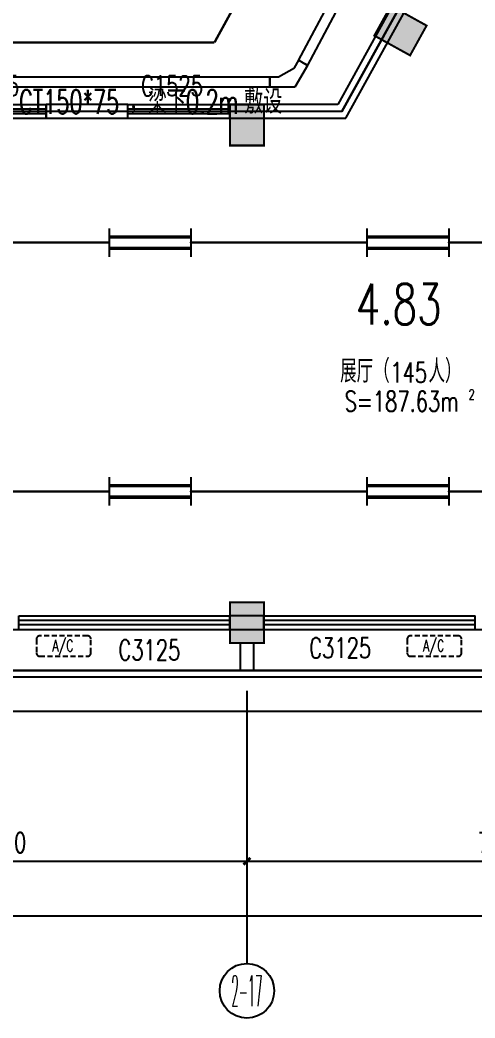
# Model space of a CAD drawing. Extents: x -9422388 to 15610651, y -1992469 to 953794.
# Drawn here: x -2922127 to -2915444, y -215778 to -201137 of the extents above; entities that cross this region are included whole.
import ezdxf
from ezdxf.enums import TextEntityAlignment as Align

# ---------------------------------------------------------------- set-up
doc = ezdxf.new("R2010")
doc.units = 0
doc.header["$LTSCALE"] = 1000
doc.linetypes.add('( Hidden )', pattern=[0.375, 0.25, -0.125])
for name, color, linetype in [('A-FLOR-HVAC', 4, 'Continuous'), ('AXIS_TEXT', 7, 'Continuous'), ('C-KZ', 2, 'Continuous'), ('C-Z-HATCH', 253, 'Continuous'), ('CABLETRAY', 4, 'Continuous'), ('EQUIP-照明', 3, 'Continuous'), ('TEL_TEXT', 7, 'Continuous'), ('WINDOW_TEXT', 7, 'Continuous'), ('WIRE-照明', 1, 'Continuous')]:
    doc.layers.add(name, color=color, linetype=linetype)
doc.styles.add('_TCH_AXIS', font='COMPLEX', dxfattribs={"bigfont": 'GBCBIG'})
doc.styles.add('_TCH_DIM', font='SIMPLEX', dxfattribs={"bigfont": 'GBCBIG'})
doc.styles.add('_TCH_DIM_T3', font='SIMPLEX', dxfattribs={"width": 0.705882, "bigfont": 'GBCBIG'})
doc.styles.add('_TCH_WINDOW', font='SIMPLEX', dxfattribs={"height": 3.5, "bigfont": 'GBCBIG'})
doc.styles.add('_TEL_DIM', font='SIMPLEX', dxfattribs={"width": 0.8, "height": 3.5, "bigfont": 'HZTXT'})
doc.styles.add('COMPLEX', font='COMPLEX')
doc.styles.get("Standard").update_dxf_attribs({"font": 'gbenor.shx', "bigfont": 'gbcbig.shx'})
doc.dimstyles.new('_TCH_ARCH&&100', dxfattribs={"dimtxt": 297.5, "dimasz": 100, "dimexe": 250, "dimexo": 300, "dimgap": 126.25, "dimtad": 1, "dimdec": 0, "dimzin": 0, "dimdsep": 46, "dimtxsty": '_TCH_DIM_T3', "dimblk": 'ARCHTICK', "dimcen": 0.09, "dimclrt": 7, "dimazin": 2, "dimtfac": 1, "dimtdec": 0, "dimtix": 1, "dimtmove": 2, "dimatfit": 3, "dimfxl": 0, "dimtolj": 1, "dimtzin": 0, "dimarcsym": 0})

# ---------------------------------------------------------------- blocks, each defined once
blk = doc.blocks.new('KTWJ1')
at = {"layer": 'A-FLOR-HVAC', "color": 0, "linetype": '( Hidden )', "ltscale": 0.3}
blk.add_lwpolyline([(152982, -14209, 0.414214), (153032, -14259), (153732, -14259, 0.414214), (153782, -14209), (153782, -14009, 0.414214), (153732, -13959), (153032, -13959, 0.414214), (152982, -14009)], format="xyb", close=True, dxfattribs=at)
at = {"layer": 'A-FLOR-HVAC', "color": 0, "style": '_TCH_WINDOW', "width": 0.705882}
blk.add_text('A/C', height=170, dxfattribs=at).set_placement((153214, -14188))
blk = doc.blocks.new('宿舍楼柱网1')
at = {"layer": 'C-Z-HATCH'}
h = blk.add_hatch(color=0, dxfattribs=at)
h.dxf.hatch_style = 1
h.paths.add_polyline_path([(648829, 146138), (649071, 146576), (649596, 146285), (649354, 145848)])
h = blk.add_hatch(color=0, dxfattribs=at)
h.dxf.hatch_style = 1
h.paths.add_polyline_path([(646708, 145126), (647208, 145126), (647208, 144526), (646708, 144526)])
h = blk.add_hatch(color=0, dxfattribs=at)
h.dxf.hatch_style = 1
h.paths.add_polyline_path([(646708, 137826), (647208, 137826), (647208, 137226), (646708, 137226)])
at = {"layer": 'C-KZ', "color": 0, "const_width": 30}
blk.add_lwpolyline([(648829, 146138), (649071, 146576), (649596, 146285), (649354, 145848), (648829, 146138)], dxfattribs=at)
for points in [[(646708, 145126), (647208, 145126), (647208, 144526), (646708, 144526)], [(646708, 137826), (647208, 137826), (647208, 137226), (646708, 137226)]]:
    blk.add_lwpolyline(points, close=True, dxfattribs=at)
blk = doc.blocks.new('_ArchTick')
at = {"color": 0, "linetype": 'ByBlock', "const_width": 0.4}
blk.add_lwpolyline([(-0.5, -0.5), (0.5, 0.5)], dxfattribs=at)
blk = doc.blocks.new('*D2781')
at = {"color": 0, "lineweight": -2, "transparency": 16777216}
for p, q in [((1362230, -199693), (1362230, -202943)), ((1436250, -199693), (1436250, -202943)), ((1362230, -202693), (1436250, -202693))]:
    blk.add_line(p, q, dxfattribs=at)
at = {"layer": 'Defpoints', "color": 0, "transparency": 16777216}
for p in [(1362230, -199393), (1436250, -199393), (1436250, -202693)]:
    blk.add_point(p, dxfattribs=at)
at = {"color": 0, "lineweight": -2, "transparency": 16777216, "xscale": 100, "yscale": 100, "zscale": 100, "rotation": 180}
blk.add_blockref('_ArchTick', (1362230, -202693), dxfattribs=at)
at = {"color": 0, "lineweight": -2, "transparency": 16777216, "xscale": 100, "yscale": 100, "zscale": 100}
blk.add_blockref('_ArchTick', (1436250, -202693), dxfattribs=at)
at = {"color": 7, "transparency": 16777216, "insert": (1399240, -202418), "char_height": 297.5, "attachment_point": 5, "style": '_TCH_DIM_T3'}
blk.add_mtext('\\A1;74020', dxfattribs=at)
blk = doc.blocks.new('*D2794')
at = {"color": 0, "lineweight": -2, "transparency": 16777216}
for p, q in [((1420950, -199693), (1420950, -202143)), ((1428150, -199693), (1428150, -202143)), ((1420950, -201893), (1428150, -201893))]:
    blk.add_line(p, q, dxfattribs=at)
at = {"layer": 'Defpoints', "color": 0, "transparency": 16777216}
for p in [(1420950, -199393), (1428150, -199393), (1428150, -201893)]:
    blk.add_point(p, dxfattribs=at)
at = {"color": 0, "lineweight": -2, "transparency": 16777216, "xscale": 100, "yscale": 100, "zscale": 100, "rotation": 180}
blk.add_blockref('_ArchTick', (1420950, -201893), dxfattribs=at)
at = {"color": 0, "lineweight": -2, "transparency": 16777216, "xscale": 100, "yscale": 100, "zscale": 100}
blk.add_blockref('_ArchTick', (1428150, -201893), dxfattribs=at)
at = {"color": 7, "transparency": 16777216, "insert": (1424550, -201618), "char_height": 297.5, "attachment_point": 5, "style": '_TCH_DIM_T3'}
blk.add_mtext('\\A1;7200', dxfattribs=at)
blk = doc.blocks.new('*D2795')
at = {"color": 0, "lineweight": -2, "transparency": 16777216}
for p, q in [((1428150, -199693), (1428150, -202143)), ((1435650, -199693), (1435650, -202143)), ((1428150, -201893), (1435650, -201893))]:
    blk.add_line(p, q, dxfattribs=at)
at = {"layer": 'Defpoints', "color": 0, "transparency": 16777216}
for p in [(1428150, -199393), (1435650, -199393), (1435650, -201893)]:
    blk.add_point(p, dxfattribs=at)
at = {"color": 0, "lineweight": -2, "transparency": 16777216, "xscale": 100, "yscale": 100, "zscale": 100, "rotation": 180}
blk.add_blockref('_ArchTick', (1428150, -201893), dxfattribs=at)
at = {"color": 0, "lineweight": -2, "transparency": 16777216, "xscale": 100, "yscale": 100, "zscale": 100}
blk.add_blockref('_ArchTick', (1435650, -201893), dxfattribs=at)
at = {"color": 7, "transparency": 16777216, "insert": (1431900, -201618), "char_height": 297.5, "attachment_point": 5, "style": '_TCH_DIM_T3'}
blk.add_mtext('\\A1;7500', dxfattribs=at)
blk = doc.blocks.new('$TCHSYS$WIN2D')
at = {"color": 0}
for p, q in [((-0.5, 0.5), (0.5, 0.5)), ((-0.5, 0.5), (-0.5, -0.5)), ((0.5, 0.5), (0.5, -0.5)), ((0.5, 0.1667), (-0.5, 0.1667)), ((0.5, -0.1667), (-0.5, -0.1667)), ((-0.5, -0.5), (0.5, -0.5))]:
    blk.add_line(p, q, dxfattribs=at)
blk = doc.blocks.new('_AXISO')
at = {"color": 0}
blk.add_circle((0, 0), 0.5, dxfattribs=at)
at = {"layer": 'AXIS_TEXT', "color": 0, "style": 'COMPLEX', "width": 1.041667}
blk.add_attdef('A', text='', height=0.56, dxfattribs=at).set_placement((-0.25, -0.28), (0.25, -0.28), align=Align.FIT)
blk = doc.blocks.new('$equip$00001160')
for p, q in [((-1.2, 0.417), (-1.2, -0.417)), ((1.2, 0.417), (1.2, -0.417)), ((-1.2, 0.167), (1.2, 0.167)), ((-1.2, -0.167), (1.2, -0.167))]:
    blk.add_line(p, q)
at = {"const_width": 0.1}
for points in [[(-1.2, 0.167), (1.2, 0.167)], [(-1.2, -0.167), (1.2, -0.167)]]:
    blk.add_lwpolyline(points, dxfattribs=at)
at = {"layer": 'EQUIP-照明'}
for p in [(-1.2, 0), (0, 0.167), (1.2, 0), (0, -0.167)]:
    blk.add_point(p, dxfattribs=at)
at = {"layer": 'EQUIP-照明', "flags": 9}
blk.add_attdef('A', (0, 0), '', height=0.00002, dxfattribs=at)
blk = doc.blocks.new('76867')
at = {"color": 8}
for p, q in [((1430329, -189265.2), (1429483.7, -190792.6)), ((1429601.6, -190992.6), (1430504, -189362.1)), ((1426399.8, -190792.6), (1425199.8, -190792.6)), ((1425199.8, -190792.6), (1425199.8, -190992.6)), ((1426399.8, -190992.6), (1426399.8, -190792.6)), ((1429483.7, -190792.6), (1427899.8, -190792.6)), ((1427899.8, -190792.6), (1427899.8, -190992.6)), ((1425199.8, -190992.6), (1426399.8, -190992.6)), ((1427899.8, -190992.6), (1429601.6, -190992.6)), ((1428399.8, -198292.6), (1427899.8, -198292.6)), ((1427899.8, -198292.6), (1427899.8, -198492.6)), ((1428399.8, -198492.6), (1428399.8, -198292.6)), ((1427899.8, -198492.6), (1428399.8, -198492.6)), ((1428149.8, -199392.6), (1428149.8, -203392.6))]:
    blk.add_line(p, q, dxfattribs=at)
for points in [[(1362129.8, -198492.6), (1362129.8, -199692.6), (1437016.2, -199692.6), (1442376.7, -190006.3), (1428055.4, -167156.9), (1427208.2, -167688.1, -0.4142136), (1427897.4, -167846.3), (1441326.9, -189272.8, -0.2728148), (1441368.4, -190795.7), (1437149.6, -198418.9, -0.2728148), (1435837.2, -199192.6), (1362829.8, -199192.6, -0.4142136), (1362129.8, -198492.6)], [(1426392.5, -168199.4), (1427208.2, -167688.1, -0.4142136), (1427897.4, -167846.3), (1441326.9, -189272.8, -0.2728148), (1441368.4, -190795.7), (1437149.6, -198418.9, -0.2728148), (1435837.2, -199192.6), (1412849.8, -199192.6)], [(1426445.6, -168284.1), (1427261.3, -167772.9, -0.4142136), (1427812.6, -167899.4), (1441242.2, -189325.9, -0.2728148), (1441280.9, -190747.3), (1437062.1, -198370.5, -0.2728148), (1435837.2, -199092.6), (1412849.8, -199092.6)], [(1412849.8, -199092.6), (1435837.2, -199092.6, 0.2728148), (1437062.1, -198370.5), (1441280.9, -190747.3, 0.2728148), (1441242.2, -189325.9), (1427812.6, -167899.4, 0.4142136), (1427261.3, -167772.9), (1426341, -168349.7)]]:
    blk.add_lwpolyline(points, format="xyb", dxfattribs=at)
for points in [[(1369329.8, -198492.6), (1436308.8, -198492.6), (1440984.3, -190044.2), (1427038.8, -167794.6), (1420599.1, -171830.5), (1430951.3, -188347.3), (1429542.7, -190892.6), (1376629.8, -190892.6), (1376629.8, -188792.6), (1369329.8, -188792.6)], [(1428049.8, -199092.6), (1428249.8, -199092.6), (1428249.8, -198692.6), (1428049.8, -198692.6)]]:
    blk.add_lwpolyline(points, close=True, dxfattribs=at)
blk.add_lwpolyline([(1376629.8, -188792.6), (1426222.2, -188792.5, 0.5895079), (1427408.5, -186649), (1418819.7, -172945.8), (1420599.1, -171830.5), (1430951.3, -188347.3), (1429542.7, -190892.6), (1376629.8, -190892.6)], format="xyb", close=True, dxfattribs=at)
for points in [[(1429542.7, -190892.6), (1430951.3, -188347.3)], [(1430142.1, -189561.7), (1430142.2, -189561.9)], [(1430142.1, -189561.7), (1430142.2, -189561.9)]]:
    blk.add_lwpolyline(points, dxfattribs=at)
for name, p in [('宿舍楼柱网1', (781191.9, -335918.9)), ('KTWJ1', (1272076.8, -184626.5)), ('KTWJ1', (1277520.6, -184626.5))]:
    blk.add_blockref(name, p, dxfattribs=at)
ref = blk.add_blockref('$TCHSYS$WIN2D', (1424449.8, -190892.6), dxfattribs=dict(at, xscale=1500, yscale=-200, zscale=200, rotation=359.9999999999924))
ref.add_attrib('A', 'C1525', (1423894.8, -190666.3), dxfattribs={"layer": 'WINDOW_TEXT', "color": 8, "height": 297.5, "style": '_TCH_WINDOW', "width": 0.705882})
ref = blk.add_blockref('$TCHSYS$WIN2D', (1427149.8, -190892.6), dxfattribs=dict(at, xscale=1500, yscale=-200, zscale=200, rotation=359.9999999999924))
ref.add_attrib('A', 'C1525', (1426594.8, -190666.3), dxfattribs={"layer": 'WINDOW_TEXT', "color": 8, "height": 297.5, "style": '_TCH_WINDOW', "width": 0.705882})
ref = blk.add_blockref('$TCHSYS$WIN2D', (1426349.8, -198392.6), dxfattribs=dict(at, xscale=3100, yscale=-200, zscale=200, rotation=359.9999999999917))
ref.add_attrib('A', 'C3125', (1426263.3, -198942.5), dxfattribs={"layer": 'WINDOW_TEXT', "color": 8, "height": 297.5, "style": '_TCH_WINDOW', "width": 0.705882})
ref = blk.add_blockref('$TCHSYS$WIN2D', (1429949.8, -198392.6), dxfattribs=dict(at, xscale=3100, yscale=-200, zscale=200, rotation=359.9999999999917))
ref.add_attrib('A', 'C3125', (1429065, -198910.9), dxfattribs={"layer": 'WINDOW_TEXT', "color": 8, "height": 297.5, "style": '_TCH_WINDOW', "width": 0.705882})
ref = blk.add_blockref('_AXISO', (1428149.8, -203792.6), dxfattribs=dict(at, xscale=800, yscale=800, zscale=800))
ref.add_attrib('A', '2-17', dxfattribs={"layer": 'AXIS_TEXT', "color": 8, "height": 452.55, "style": '_TCH_AXIS', "width": 0.28}).set_placement((1427923.5, -204018.8), (1428376.1, -204018.8), align=Align.FIT)
at = {"color": 8, "style": '_TCH_DIM', "width": 0.705882}
for s, height, p in [('4.83', 595, (1429748.2, -194016.4)), ('145', 297.5, (1430255.4, -194871.5)), ('S=187.63m', 297.5, (1429584.3, -195294.7)), ('2', 148.8, (1431404.3, -195119.7))]:
    blk.add_text(s, height=height, dxfattribs=at).set_placement(p)
at = {"color": 8, "style": '_TCH_DIM'}
for s, p in [('展厅（', (1429518.1, -194871.5)), ('人）', (1430815.4, -194871.5))]:
    blk.add_text(s, height=337.59, dxfattribs=at).set_placement(p)
at = {"color": 8}
for p1, p2, distance, picture, middle in [((1362229.8, -199392.6), (1436249.8, -199392.6), -3300, '*D2781', (1399239.8, -202417.6)), ((1420949.8, -199392.6), (1428149.8, -199392.6), -2500, '*D2794', (1424549.8, -201617.6)), ((1428149.8, -199392.6), (1435649.8, -199392.6), -2500, '*D2795', (1431899.8, -201617.6))]:
    dim = blk.add_aligned_dim(p1=p1, p2=p2, distance=distance, dimstyle='_TCH_ARCH&&100', dxfattribs=at)
    dim.commit()
    dim.dimension.update_dxf_attribs({"geometry": picture, "text_midpoint": middle})

msp = doc.modelspace()

# ---------------------------------------------------------------- linework, layer by layer
at = {"layer": 'CABLETRAY'}
for p, q in [((-2918035.55577, -201731.17315), (-2917002.22179, -199781.33117)), ((-2916869.68354, -199851.57085), (-2917903.01752, -201801.41283)), ((-2918096.73855, -201837.04617), (-2918034.23855, -201728.79299)), ((-2917903.01752, -201801.41283), (-2918035.55577, -201731.17315)), ((-2918034.23855, -201728.79299), (-2917904.33474, -201803.79299)), ((-2918331.78665, -201972.75125), (-2918096.73855, -201837.04617)), ((-2917904.33474, -201803.79299), (-2918088.48537, -202122.75125)), ((-2927819.09297, -201972.75125), (-2918456.78665, -201972.75125)), ((-2918456.78665, -202122.75125), (-2918456.78665, -201972.75125)), ((-2918456.78665, -201972.75125), (-2918331.78665, -201972.75125)), ((-2918456.78665, -201972.75125), (-2918456.78665, -202122.75125)), ((-2918456.78665, -202122.75125), (-2927819.09297, -202122.75125)), ((-2918088.48537, -202122.75125), (-2918456.78665, -202122.75125))]:
    msp.add_line(p, q, dxfattribs=at)
at = {"layer": 'WIRE-照明', "linetype": 'Continuous', "const_width": 35}
for points in [[(-2919270.28665, -201466.38428), (-2917921.42677, -199011.9043)], [(-2922744.38707, -201466.38428), (-2919270.28665, -201466.38428)], [(-2923401.46176, -204403.49791), (-2920816.1994, -204403.49724)], [(-2919616.1994, -204403.49724), (-2917030.93703, -204403.49658)], [(-2915830.93703, -204403.49724), (-2913245.67466, -204403.49724)], [(-2923401.46172, -208053.49791), (-2920816.19935, -208053.49724)], [(-2919616.19935, -208053.49724), (-2917030.93698, -208053.49658)], [(-2915830.93698, -208053.49658), (-2913245.67462, -208053.49592)]]:
    msp.add_lwpolyline(points, dxfattribs=at)

# ---------------------------------------------------------------- block references
at = {"color": 8}
msp.add_blockref('76867', (-4346943.90775, -11585.92463), dxfattribs=at)
at = {"layer": 'EQUIP-照明', "xscale": 500, "yscale": 500, "zscale": 500}
for p in [(-2920216.1994, -204403.49724), (-2916430.93703, -204403.49658), (-2920216.19935, -208053.49724), (-2916430.93698, -208053.49658)]:
    msp.add_blockref('$equip$00001160', p, dxfattribs=at)

# ---------------------------------------------------------------- texts
at = {"layer": 'TEL_TEXT', "style": '_TEL_DIM'}
for s, width, p in [('CT150*75', 0.64, (-2922139.28665, -202511.83157)), ('，梁下', 0.8, (-2920528.61998, -202511.83157)), ('0.2m', 0.64, (-2919688.61998, -202511.83157)), ('敷设', 0.8, (-2918835.28665, -202511.83157))]:
    msp.add_text(s, height=350, dxfattribs=dict(at, width=width)).set_placement(p)

doc.saveas('drawing.dxf')
